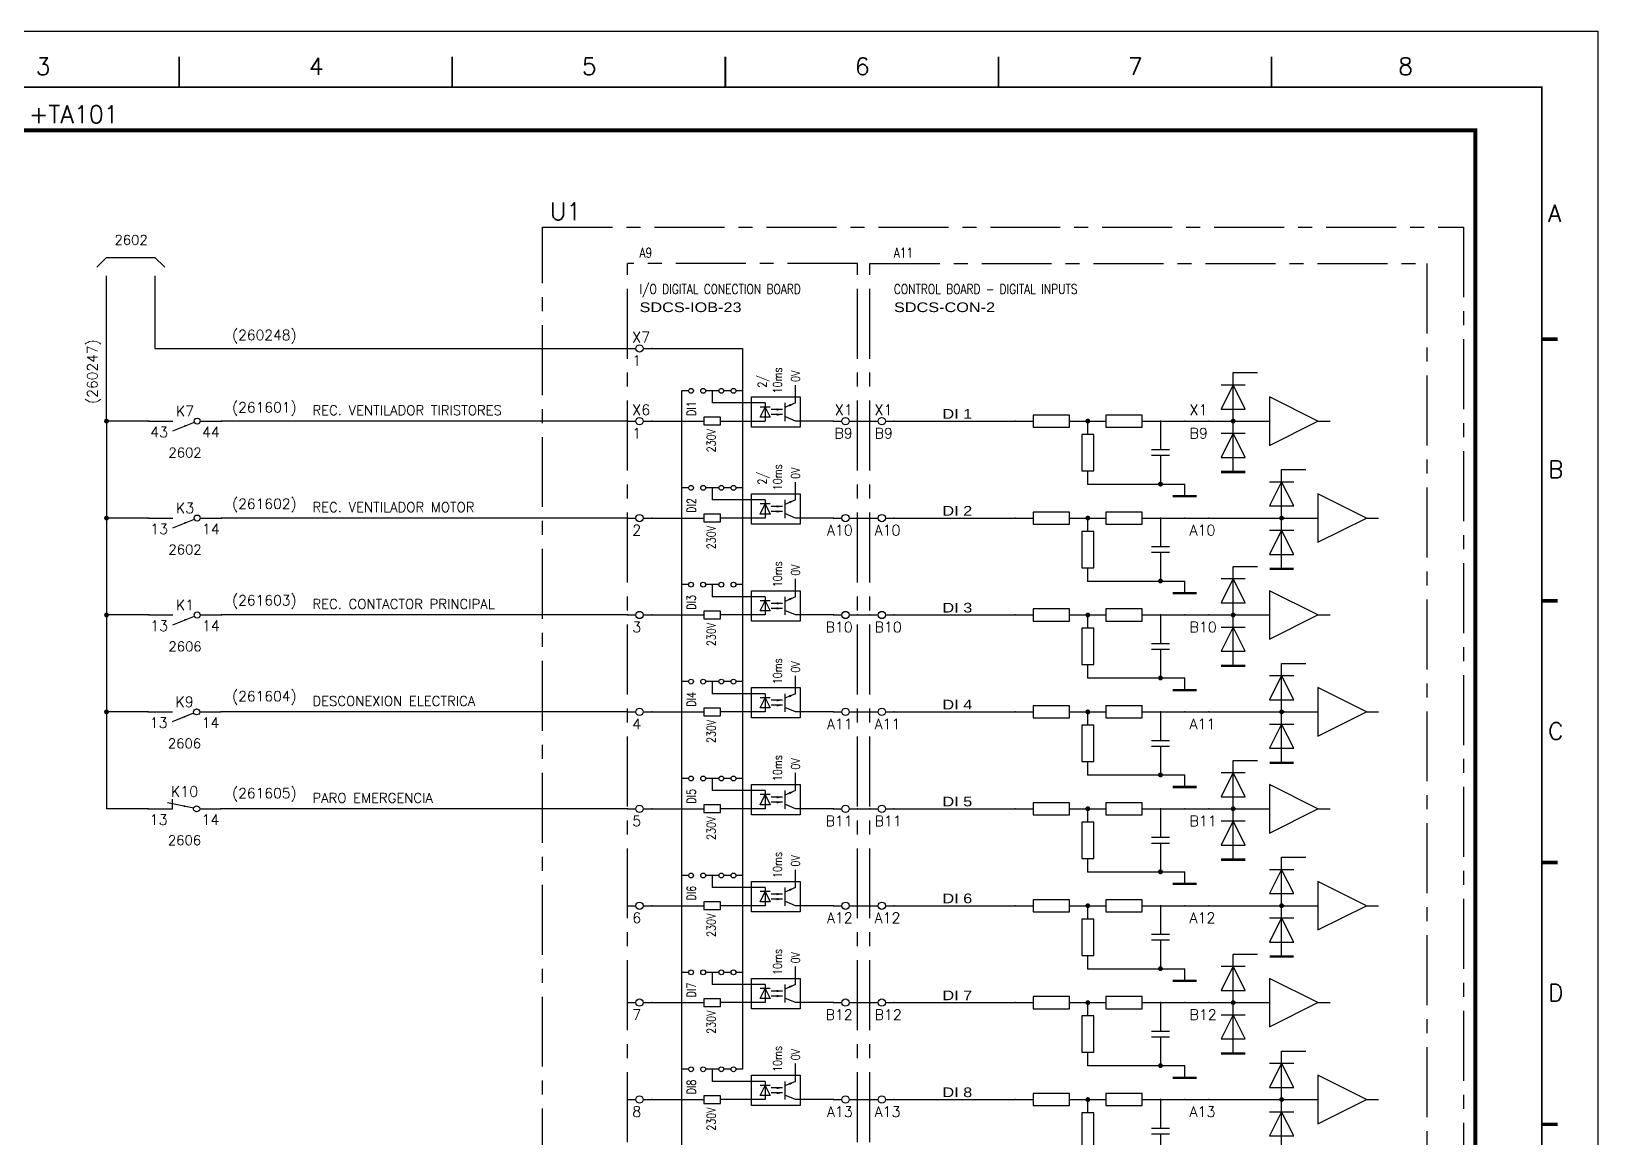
# Model space of a CAD drawing. Extents: x -25 to 1044, y -25744 to 292.
# Drawn here: x 218 to 497.8, y -2363 to -2165.3 of the extents above; entities that cross this region are included whole.
import ezdxf
from ezdxf.enums import TextEntityAlignment as Align

# ---------------------------------------------------------------- set-up
doc = ezdxf.new("R2010")
doc.units = 0
doc.header["$LTSCALE"] = 10
doc.header["$MEASUREMENT"] = 0
doc.linetypes.add('CENTER', pattern=[2, 1.25, -0.25, 0.25, -0.25])
doc.linetypes.add('DASHDOT', pattern=[1, 0.5, -0.25, 0, -0.25])
doc.layers.get('0').update_dxf_attribs({"linetype": 'CONTINUOUS'})
for name, color, linetype in [('1', 7, 'CONTINUOUS'), ('10', 5, 'CONTINUOUS'), ('102', 7, 'CONTINUOUS'), ('2', 7, 'CONTINUOUS'), ('25', 3, 'CONTINUOUS'), ('25PK', 4, 'CENTER'), ('35', 2, 'CONTINUOUS'), ('8', 1, 'CONTINUOUS'), ('9', 6, 'CONTINUOUS'), ('DIBUJO', 7, 'CONTINUOUS'), ('NODE', 7, 'CONTINUOUS')]:
    doc.layers.add(name, color=color, linetype=linetype)
doc.styles.add('ABBSTYLE', font='ROMANS.SHX', dxfattribs={"width": 0.8})
doc.styles.add('HELV', font='HELVBLD.SHX', dxfattribs={"width": 1.2})
doc.styles.add('ROMANS', font='romans')
doc.styles.get("Standard").update_dxf_attribs({"font": 'simplex'})

# ---------------------------------------------------------------- blocks, each defined once
blk = doc.blocks.new('NOD', base_point=(237.5, 170))
at = {"layer": 'NODE'}
blk.add_point((237.5, 170), dxfattribs=at)
blk = doc.blocks.new('$0702029')
at = {"layer": '102'}
for p, q in [((0, 0), (5, 0)), ((10.62, 0), (15, 0)), ((5, -2), (9.42, -0.23))]:
    blk.add_line(p, q, dxfattribs=at)
blk.add_circle((10, 0), 0.625, dxfattribs=at)
blk.add_point((7.5, -1), dxfattribs=at)
at = {"layer": '2'}
for p in [(0, 0), (15, 0)]:
    blk.add_blockref('NOD', p, dxfattribs=at)
at = {"layer": '8', "flags": 8}
blk.add_attdef('1A', text='', height=2.15, dxfattribs=at).set_placement((4, -3.32), align=Align.RIGHT)
blk.add_attdef('2A', (11, -3.32), '', height=2.15, dxfattribs=at)
at = {"layer": '9'}
blk.add_attdef('ID', text='', height=2.15, dxfattribs=at).set_placement((7.5, 1), align=Align.CENTER)
blk = doc.blocks.new('$$PLL21')
blk.add_line((-2.5, 0), (2.5, 0))
at = {"layer": '2'}
for p in [(-2.5, 0), (2.5, 0)]:
    blk.add_blockref('NOD', p, dxfattribs=at)
at = {"layer": '8'}
blk.add_attdef('*A', (-1.5, -3.575), '', height=2.15, dxfattribs=at)
at = {"layer": '9'}
blk.add_attdef('ID', (-1.5, 1.25), '', height=2.15, dxfattribs=at)
blk = doc.blocks.new('$$PLR12C')
for p, q in [((-2.5, 0), (-0.75, 0)), ((0.75, 0), (2.5, 0))]:
    blk.add_line(p, q)
at = {"layer": '2'}
blk.add_circle((0, 0), 0.75, dxfattribs=at)
for p in [(-2.5, 0), (2.5, 0)]:
    blk.add_blockref('NOD', p, dxfattribs=at)
at = {"layer": '8'}
blk.add_attdef('*A', text='', height=2.15, dxfattribs=at).set_placement((1.5, -3.575), align=Align.RIGHT)
at = {"layer": '9'}
blk.add_attdef('ID', text='', height=2.15, dxfattribs=at).set_placement((1.5, 1.25), align=Align.RIGHT)
blk = doc.blocks.new('$$PLL21C')
for p, q in [((-2.5, 0), (-0.75, 0)), ((0.75, 0), (2.5, 0))]:
    blk.add_line(p, q)
at = {"layer": '2'}
blk.add_circle((0, 0), 0.75, dxfattribs=at)
for p in [(-2.5, 0), (2.5, 0)]:
    blk.add_blockref('NOD', p, dxfattribs=at)
at = {"layer": '8'}
blk.add_attdef('*A', (-1.5, -3.575), '', height=2.15, dxfattribs=at)
at = {"layer": '9'}
blk.add_attdef('ID', (-1.5, 1.25), '', height=2.15, dxfattribs=at)
blk = doc.blocks.new('$000001')
at = {"layer": '2'}
for p, q in [((0, 0), (3.75, 0)), ((11.25, 1.25), (3.75, 1.25)), ((3.75, 1.25), (3.75, -1.25)), ((11.25, -1.25), (11.25, 1.25)), ((11.25, 0), (15, 0)), ((3.75, -1.25), (11.25, -1.25))]:
    blk.add_line(p, q, dxfattribs=at)
for p in [(0, 0), (15, 0)]:
    blk.add_blockref('NOD', p, dxfattribs=at)
at = {"layer": '8'}
blk.add_attdef('1A', text='', height=2.15, dxfattribs=at).set_placement((2.75, -3.325), align=Align.RIGHT)
blk.add_attdef('2A', (12.25, -3.325), '', height=2.15, dxfattribs=at)
at = {"layer": '9'}
blk.add_attdef('ID', text='', height=2.15, dxfattribs=at).set_placement((7.5, 2.425), align=Align.CENTER)
blk = doc.blocks.new('NC')
at = {"layer": '2'}
for p, q in [((86.18, 185), (91.18, 185)), ((95.57, 185.13), (90.18, 186.25)), ((91.18, 185), (91.18, 187)), ((96.81, 185), (101.18, 185))]:
    blk.add_line(p, q, dxfattribs=at)
blk.add_circle((96.18, 185), 0.625, dxfattribs=at)
for p in [(86.18, 185), (93.68, 185.52), (101.18, 185)]:
    blk.add_blockref('NOD', p, dxfattribs=at)
at = {"layer": '8'}
blk.add_attdef('1A', text='', height=2.15, dxfattribs=at).set_placement((90.18, 181.68), align=Align.RIGHT)
blk.add_attdef('2A', (97.18, 181.68), '', height=2.15, dxfattribs=at)
at = {"layer": '9'}
blk.add_attdef('ID', text='', height=2.15, dxfattribs=at).set_placement((93.68, 187.5), align=Align.CENTER)
blk = doc.blocks.new('newcajec')
at = {"layer": '1'}
for points in [[(143.5, 272.5, 0.3, 0.3, 0), (143.5, 277.91, 0.3, 0.3, 0)], [(191.5, 272.5, 0.3, 0.3, 0), (191.5, 277.91, 0.3, 0.3, 0)], [(239.5, 272.5, 0.3, 0.3, 0), (239.5, 277.91, 0.3, 0.3, 0)], [(287.5, 272.5, 0.3, 0.3, 0), (287.5, 277.91, 0.3, 0.3, 0)], [(335.5, 272.5, 0.3, 0.3, 0), (335.5, 277.91, 0.3, 0.3, 0)], [(383.01, 228.23, 0.6, 0.6, 0), (385.82, 228.23, 0.6, 0.6, 0)], [(383.01, 182.23, 0.6, 0.6, 0), (385.82, 182.23, 0.6, 0.6, 0)], [(383.01, 136.23, 0.6, 0.6, 0), (385.82, 136.23, 0.6, 0.6, 0)], [(383.01, 90.23, 0.6, 0.6, 0), (385.82, 90.23, 0.6, 0.6, 0)]]:
    blk.add_lwpolyline(points, format="xyseb", dxfattribs=at)
at = {"layer": '1', "const_width": 0.3}
blk.add_lwpolyline([(0, 0), (0, 272.5), (383, 272.5), (383, 0)], close=True, dxfattribs=at)
at = {"layer": '1', "style": 'ROMANS'}
for s, p in [('3', (118.29, 274.68)), ('4', (166.29, 274.68)), ('5', (214.29, 274.68)), ('6', (262.29, 274.68)), ('7', (310.29, 274.68)), ('8', (357.79, 274.68)), ('A', (384.13, 248.84)), ('B', (384.13, 203.84)), ('C', (384.13, 157.84)), ('D', (384.13, 111.84))]:
    blk.add_text(s, height=3, dxfattribs=at).set_placement(p)
at = {"layer": '10', "style": 'ROMANS'}
for tag, p in [('REV41', (3.5, 18.74)), ('REV43', (77.7, 18.74)), ('REV31', (3.5, 14.58)), ('REV33', (77.7, 14.58)), ('REV21', (3.5, 10.42)), ('REV23', (77.7, 10.42)), ('REV11', (3.5, 6.27)), ('REV13', (77.7, 6.27))]:
    blk.add_attdef(tag, text='', height=2.5, dxfattribs=at).set_placement(p, align=Align.MIDDLE)
for tag, p, height in [('REV42', (8, 17.49), 2.5), ('DOCUMENTTYPE', (216.43, 16.8), 2.5), ('SHEETNAME1', (100.5, 15.83), 2.5), ('DESIGNCHECK', (180.74, 14.83), 2.5), ('NOTA', (305.32, 15.8), 3), ('REV32', (8, 13.33), 2.5), ('SHEETNAME2', (100.5, 11.67), 2.5), ('OBJECT', (216.43, 12.4), 2.5), ('REV22', (8, 9.17), 2.5), ('ORDER', (305.32, 7.3), 4.5), ('SHEETNAME3', (100.5, 7.51), 2.5), ('DRAWINGCHECK', (180.53, 7.71), 2.5), ('CUSTOMER', (216.43, 8.08), 2.5), ('REV12', (8, 5.01), 2.5), ('SHEETNAME4', (100.5, 3.35), 2.5), ('USER', (180.63, 0.71), 2.5), ('DEPARTMENT', (271.93, 1.05), 2.5), ('DOCUMENT_ID', (305.32, 0.93), 4.4)]:
    blk.add_attdef(tag, p, '', height=height, dxfattribs=at)
for tag, width, p, p2 in [('REV44', 1.221199, (84.53, 17.49), (98.48, 17.49)), ('REV34', 1.221199, (84.53, 13.33), (98.48, 13.33)), ('REV24', 1.221199, (84.53, 9.17), (98.48, 9.17)), ('REV14', 1.221199, (84.53, 5.01), (98.48, 5.01)), ('CREATED2', 7.039915, (282.71, 1.05), (301.14, 1.05))]:
    blk.add_attdef(tag, text='', height=2.5, dxfattribs=dict(at, width=width)).set_placement(p, p2, align=Align.FIT)
for tag, p in [('SHEET', (382, 7.43)), ('NEXTSHEET', (382, 0.5))]:
    blk.add_attdef(tag, text='', height=2.5, dxfattribs=at).set_placement(p, align=Align.RIGHT)

msp = doc.modelspace()

# ---------------------------------------------------------------- linework, layer by layer
at = {"layer": '2', "color": 7}
for p, q in [((231.41, -2205.72), (229.67, -2207.45)), ((231.41, -2205.72), (240.06, -2205.72)), ((240.06, -2205.72), (241.8, -2207.45)), ((231.41, -2234.95), (231.41, -2208.98)), ((240.06, -2208.98), (240.06, -2221.96)), ((240.06, -2221.96), (324.49, -2221.96)), ((432.72, -2226.29), (437.05, -2226.29)), ((447.87, -2234.95), (439.21, -2230.62)), ((439.21, -2230.62), (439.21, -2239.28)), ((231.41, -2234.73), (231.41, -2304.22)), ((238.94, -2234.95), (231.41, -2234.95)), ((324.49, -2234.95), (251.92, -2234.95)), ((365.61, -2234.95), (367.78, -2234.95)), ((372.11, -2234.95), (393.75, -2234.95)), ((419.73, -2234.95), (439.21, -2234.95)), ((439.21, -2239.28), (447.87, -2234.95)), ((447.87, -2234.95), (450.04, -2234.95)), ((441.38, -2243.61), (445.71, -2243.61)), ((406.74, -2246.21), (424.06, -2246.21)), ((424.06, -2248.37), (424.06, -2246.21)), ((447.87, -2247.94), (447.87, -2256.6)), ((456.53, -2252.27), (447.87, -2247.94)), ((238.94, -2252.27), (231.41, -2252.27)), ((324.49, -2252.27), (251.92, -2252.27)), ((365.61, -2252.27), (367.78, -2252.27)), ((372.11, -2252.27), (393.75, -2252.27)), ((419.73, -2252.27), (447.87, -2252.27)), ((447.87, -2256.6), (456.53, -2252.27)), ((456.53, -2252.27), (458.69, -2252.27)), ((432.72, -2260.93), (437.05, -2260.93)), ((406.74, -2263.52), (424.06, -2263.52)), ((424.06, -2265.69), (424.06, -2263.52)), ((447.87, -2269.59), (439.21, -2265.26)), ((439.21, -2265.26), (439.21, -2273.91)), ((238.94, -2269.59), (231.41, -2269.59)), ((324.49, -2269.59), (251.92, -2269.59)), ((254.09, -2269.59), (251.92, -2269.59)), ((365.61, -2269.59), (367.78, -2269.59)), ((372.11, -2269.59), (393.75, -2269.59)), ((419.73, -2269.59), (439.21, -2269.59)), ((439.21, -2273.91), (447.87, -2269.59)), ((447.87, -2269.59), (450.04, -2269.59)), ((406.74, -2280.84), (424.06, -2280.84)), ((424.06, -2283.01), (424.06, -2280.84)), ((441.38, -2278.24), (445.71, -2278.24)), ((447.87, -2282.57), (447.87, -2291.23)), ((456.53, -2286.9), (447.87, -2282.57)), ((238.85, -2286.9), (231.41, -2286.9)), ((324.49, -2286.9), (251.84, -2286.9)), ((365.61, -2286.9), (367.78, -2286.9)), ((372.11, -2286.9), (393.75, -2286.9)), ((419.73, -2286.9), (447.87, -2286.9)), ((447.87, -2291.23), (456.53, -2286.9)), ((456.53, -2286.9), (458.69, -2286.9)), ((432.72, -2295.56), (437.05, -2295.56)), ((406.74, -2298.16), (424.06, -2298.16)), ((424.06, -2300.32), (424.06, -2298.16)), ((447.87, -2304.22), (439.21, -2299.89)), ((439.21, -2299.89), (439.21, -2308.55)), ((238.85, -2304.22), (231.41, -2304.22)), ((324.49, -2304.22), (251.84, -2304.22)), ((365.61, -2304.22), (367.78, -2304.22)), ((372.11, -2304.22), (393.75, -2304.22)), ((419.73, -2304.22), (439.21, -2304.22)), ((439.21, -2308.55), (447.87, -2304.22)), ((447.87, -2304.22), (450.04, -2304.22)), ((441.38, -2312.88), (445.71, -2312.88)), ((406.74, -2315.48), (424.06, -2315.48)), ((424.06, -2317.64), (424.06, -2315.48)), ((447.87, -2317.21), (447.87, -2325.87)), ((456.53, -2321.54), (447.87, -2317.21)), ((365.61, -2321.54), (367.78, -2321.54)), ((372.11, -2321.54), (393.75, -2321.54)), ((419.73, -2321.54), (447.87, -2321.54)), ((447.87, -2325.87), (456.53, -2321.54)), ((456.53, -2321.54), (458.69, -2321.54)), ((432.72, -2330.2), (437.05, -2330.2)), ((406.74, -2332.79), (424.06, -2332.79)), ((424.06, -2334.96), (424.06, -2332.79)), ((447.87, -2338.85), (439.21, -2334.52)), ((439.21, -2334.52), (439.21, -2343.18)), ((365.61, -2338.85), (367.78, -2338.85)), ((372.11, -2338.85), (393.75, -2338.85)), ((419.73, -2338.85), (439.21, -2338.85)), ((439.21, -2343.18), (447.87, -2338.85)), ((447.87, -2338.85), (450.04, -2338.85)), ((441.38, -2347.51), (445.71, -2347.51)), ((406.74, -2350.11), (424.06, -2350.11)), ((424.06, -2352.28), (424.06, -2350.11)), ((447.87, -2351.84), (447.87, -2360.5)), ((456.53, -2356.17), (447.87, -2351.84)), ((365.61, -2356.17), (367.78, -2356.17)), ((372.11, -2356.17), (393.75, -2356.17)), ((419.73, -2356.17), (447.87, -2356.17)), ((447.87, -2360.5), (456.53, -2356.17)), ((456.53, -2356.17), (458.69, -2356.17))]:
    msp.add_line(p, q, dxfattribs=at)
at = {"layer": '2'}
for p, q in [((432.72, -2234.95), (432.72, -2226.29)), ((430.55, -2228.46), (434.88, -2228.46)), ((432.72, -2228.46), (430.55, -2232.79)), ((434.88, -2232.79), (432.72, -2228.46)), ((430.55, -2232.79), (434.88, -2232.79)), ((406.74, -2237.33), (406.74, -2234.95)), ((419.73, -2234.95), (419.73, -2240.04)), ((432.72, -2244.04), (432.72, -2234.95)), ((405.66, -2237.33), (405.66, -2243.83)), ((407.82, -2237.33), (405.66, -2237.33)), ((407.82, -2243.83), (407.82, -2237.33)), ((430.55, -2237.12), (434.88, -2237.12)), ((432.72, -2237.12), (430.55, -2241.44)), ((434.88, -2241.44), (432.72, -2237.12)), ((418.11, -2240.04), (421.35, -2240.04)), ((421.35, -2241.12), (418.11, -2241.12)), ((419.73, -2241.12), (419.73, -2246.21)), ((430.55, -2241.44), (434.88, -2241.44)), ((405.66, -2243.83), (407.82, -2243.83)), ((406.74, -2246.21), (406.74, -2243.83)), ((441.38, -2252.27), (441.38, -2243.61)), ((439.21, -2245.77), (443.54, -2245.77)), ((441.38, -2245.77), (439.21, -2250.1)), ((443.54, -2250.1), (441.38, -2245.77)), ((439.21, -2250.1), (443.54, -2250.1)), ((406.74, -2254.65), (406.74, -2252.27)), ((419.73, -2252.27), (419.73, -2257.36)), ((441.38, -2261.36), (441.38, -2252.27)), ((405.66, -2254.65), (405.66, -2261.14)), ((407.82, -2254.65), (405.66, -2254.65)), ((407.82, -2261.14), (407.82, -2254.65)), ((439.21, -2254.43), (443.54, -2254.43)), ((441.38, -2254.43), (439.21, -2258.76)), ((443.54, -2258.76), (441.38, -2254.43)), ((418.11, -2257.36), (421.35, -2257.36)), ((421.35, -2258.44), (418.11, -2258.44)), ((419.73, -2258.44), (419.73, -2263.52)), ((405.66, -2261.14), (407.82, -2261.14)), ((406.74, -2263.52), (406.74, -2261.14)), ((432.72, -2269.59), (432.72, -2260.93)), ((439.21, -2258.76), (443.54, -2258.76)), ((430.55, -2263.09), (434.88, -2263.09)), ((432.72, -2263.09), (430.55, -2267.42)), ((434.88, -2267.42), (432.72, -2263.09)), ((406.74, -2271.97), (406.74, -2269.59)), ((419.73, -2269.59), (419.73, -2274.67)), ((430.55, -2267.42), (434.88, -2267.42)), ((432.72, -2278.68), (432.72, -2269.59)), ((405.66, -2271.97), (405.66, -2278.46)), ((407.82, -2271.97), (405.66, -2271.97)), ((407.82, -2278.46), (407.82, -2271.97)), ((430.55, -2271.75), (434.88, -2271.75)), ((432.72, -2271.75), (430.55, -2276.08)), ((434.88, -2276.08), (432.72, -2271.75)), ((418.11, -2274.67), (421.35, -2274.67)), ((421.35, -2275.75), (418.11, -2275.75)), ((419.73, -2275.75), (419.73, -2280.84)), ((430.55, -2276.08), (434.88, -2276.08)), ((405.66, -2278.46), (407.82, -2278.46)), ((406.74, -2280.84), (406.74, -2278.46)), ((439.21, -2280.41), (443.54, -2280.41)), ((441.38, -2280.41), (439.21, -2284.74)), ((441.38, -2286.9), (441.38, -2278.24)), ((443.54, -2284.74), (441.38, -2280.41)), ((439.21, -2284.74), (443.54, -2284.74)), ((405.66, -2289.28), (405.66, -2295.78)), ((407.82, -2289.28), (405.66, -2289.28)), ((406.74, -2289.28), (406.74, -2286.9)), ((407.82, -2295.78), (407.82, -2289.28)), ((419.73, -2286.9), (419.73, -2291.99)), ((441.38, -2289.07), (439.21, -2293.4)), ((439.21, -2289.07), (443.54, -2289.07)), ((441.38, -2295.99), (441.38, -2286.9)), ((443.54, -2293.4), (441.38, -2289.07)), ((418.11, -2291.99), (421.35, -2291.99)), ((421.35, -2293.07), (418.11, -2293.07)), ((419.73, -2293.07), (419.73, -2298.16)), ((439.21, -2293.4), (443.54, -2293.4)), ((405.66, -2295.78), (407.82, -2295.78)), ((406.74, -2298.16), (406.74, -2295.78)), ((432.72, -2297.73), (430.55, -2302.06)), ((430.55, -2297.73), (434.88, -2297.73)), ((432.72, -2304.22), (432.72, -2295.56)), ((434.88, -2302.06), (432.72, -2297.73)), ((430.55, -2302.06), (434.88, -2302.06)), ((406.74, -2306.6), (406.74, -2304.22)), ((419.73, -2304.22), (419.73, -2309.31)), ((432.72, -2313.31), (432.72, -2304.22)), ((405.66, -2306.6), (405.66, -2313.09)), ((407.82, -2306.6), (405.66, -2306.6)), ((407.82, -2313.09), (407.82, -2306.6)), ((430.55, -2306.38), (434.88, -2306.38)), ((432.72, -2306.38), (430.55, -2310.71)), ((434.88, -2310.71), (432.72, -2306.38)), ((418.11, -2309.31), (421.35, -2309.31)), ((421.35, -2310.39), (418.11, -2310.39)), ((419.73, -2310.39), (419.73, -2315.48)), ((430.55, -2310.71), (434.88, -2310.71)), ((405.66, -2313.09), (407.82, -2313.09)), ((406.74, -2315.48), (406.74, -2313.09)), ((441.38, -2321.54), (441.38, -2312.88)), ((439.21, -2315.04), (443.54, -2315.04)), ((441.38, -2315.04), (439.21, -2319.37)), ((443.54, -2319.37), (441.38, -2315.04)), ((439.21, -2319.37), (443.54, -2319.37)), ((406.74, -2323.92), (406.74, -2321.54)), ((419.73, -2321.54), (419.73, -2326.62)), ((441.38, -2330.63), (441.38, -2321.54)), ((405.66, -2323.92), (405.66, -2330.41)), ((407.82, -2323.92), (405.66, -2323.92)), ((407.82, -2330.41), (407.82, -2323.92)), ((439.21, -2323.7), (443.54, -2323.7)), ((441.38, -2323.7), (439.21, -2328.03)), ((443.54, -2328.03), (441.38, -2323.7)), ((418.11, -2326.62), (421.35, -2326.62)), ((421.35, -2327.71), (418.11, -2327.71)), ((419.73, -2327.71), (419.73, -2332.79)), ((439.21, -2328.03), (443.54, -2328.03)), ((405.66, -2330.41), (407.82, -2330.41)), ((406.74, -2332.79), (406.74, -2330.41)), ((432.72, -2338.85), (432.72, -2330.2)), ((432.72, -2332.36), (430.55, -2336.69)), ((430.55, -2332.36), (434.88, -2332.36)), ((434.88, -2336.69), (432.72, -2332.36)), ((430.55, -2336.69), (434.88, -2336.69)), ((406.74, -2341.24), (406.74, -2338.85)), ((419.73, -2338.85), (419.73, -2343.94)), ((432.72, -2347.95), (432.72, -2338.85)), ((405.66, -2341.24), (405.66, -2347.73)), ((407.82, -2341.24), (405.66, -2341.24)), ((407.82, -2347.73), (407.82, -2341.24)), ((430.55, -2341.02), (434.88, -2341.02)), ((432.72, -2341.02), (430.55, -2345.35)), ((434.88, -2345.35), (432.72, -2341.02)), ((418.11, -2343.94), (421.35, -2343.94)), ((421.35, -2345.02), (418.11, -2345.02)), ((419.73, -2345.02), (419.73, -2350.11)), ((430.55, -2345.35), (434.88, -2345.35)), ((405.66, -2347.73), (407.82, -2347.73)), ((406.74, -2350.11), (406.74, -2347.73)), ((441.38, -2356.17), (441.38, -2347.51)), ((439.21, -2349.68), (443.54, -2349.68)), ((441.38, -2349.68), (439.21, -2354.01)), ((443.54, -2354.01), (441.38, -2349.68)), ((406.74, -2358.55), (406.74, -2356.17)), ((419.73, -2356.17), (419.73, -2361.26)), ((439.21, -2354.01), (443.54, -2354.01)), ((441.38, -2365.26), (441.38, -2356.17)), ((405.66, -2358.55), (405.66, -2365.05)), ((407.82, -2358.55), (405.66, -2358.55)), ((407.82, -2365.05), (407.82, -2358.55)), ((441.38, -2358.34), (439.21, -2362.67)), ((439.21, -2358.34), (443.54, -2358.34)), ((443.54, -2362.67), (441.38, -2358.34)), ((418.11, -2361.26), (421.35, -2361.26)), ((421.35, -2362.34), (418.11, -2362.34)), ((419.73, -2362.34), (419.73, -2367.43)), ((439.21, -2362.67), (443.54, -2362.67))]:
    msp.add_line(p, q, dxfattribs=at)
at = {"layer": '2', "color": 3, "linetype": 'DASHDOT'}
msp.add_lwpolyline([(216.25, -2183, 0.727, 0.727, 0), (476.01, -2183, 0.727, 0.727, 0), (476.01, -2425.87, 0.727, 0.727, 0), (216.25, -2425.87, 0.727, 0.727, 0), (216.25, -2183, 0.727, 0.727, 0)], format="xyseb", dxfattribs=at)
at = {"layer": '2', "color": 7}
for points in [[(231.19, -2234.95, 0.433, 0.433, 1), (231.62, -2234.95, 0.433, 0.433, 1)], [(406.53, -2234.95, 0.433, 0.433, 1), (406.96, -2234.95, 0.433, 0.433, 1)], [(432.5, -2234.95, 0.433, 0.433, 1), (432.93, -2234.95, 0.433, 0.433, 1)], [(419.51, -2246.21, 0.433, 0.433, 1), (419.95, -2246.21, 0.433, 0.433, 1)], [(231.19, -2252.27, 0.433, 0.433, 1), (231.62, -2252.27, 0.433, 0.433, 1)], [(406.53, -2252.27, 0.433, 0.433, 1), (406.96, -2252.27, 0.433, 0.433, 1)], [(441.16, -2252.27, 0.433, 0.433, 1), (441.59, -2252.27, 0.433, 0.433, 1)], [(419.51, -2263.52, 0.433, 0.433, 1), (419.95, -2263.52, 0.433, 0.433, 1)], [(231.19, -2269.59, 0.433, 0.433, 1), (231.62, -2269.59, 0.433, 0.433, 1)], [(406.53, -2269.59, 0.433, 0.433, 1), (406.96, -2269.59, 0.433, 0.433, 1)], [(432.5, -2269.59, 0.433, 0.433, 1), (432.93, -2269.59, 0.433, 0.433, 1)], [(419.51, -2280.84, 0.433, 0.433, 1), (419.95, -2280.84, 0.433, 0.433, 1)], [(231.19, -2286.9, 0.433, 0.433, 1), (231.62, -2286.9, 0.433, 0.433, 1)], [(406.53, -2286.9, 0.433, 0.433, 1), (406.96, -2286.9, 0.433, 0.433, 1)], [(441.16, -2286.9, 0.433, 0.433, 1), (441.59, -2286.9, 0.433, 0.433, 1)], [(419.51, -2298.16, 0.433, 0.433, 1), (419.95, -2298.16, 0.433, 0.433, 1)], [(406.53, -2304.22, 0.433, 0.433, 1), (406.96, -2304.22, 0.433, 0.433, 1)], [(432.5, -2304.22, 0.433, 0.433, 1), (432.93, -2304.22, 0.433, 0.433, 1)], [(419.51, -2315.48, 0.433, 0.433, 1), (419.95, -2315.48, 0.433, 0.433, 1)], [(406.53, -2321.54, 0.433, 0.433, 1), (406.96, -2321.54, 0.433, 0.433, 1)], [(441.16, -2321.54, 0.433, 0.433, 1), (441.59, -2321.54, 0.433, 0.433, 1)], [(419.51, -2332.79, 0.433, 0.433, 1), (419.95, -2332.79, 0.433, 0.433, 1)], [(406.53, -2338.85, 0.433, 0.433, 1), (406.96, -2338.85, 0.433, 0.433, 1)], [(432.5, -2338.85, 0.433, 0.433, 1), (432.93, -2338.85, 0.433, 0.433, 1)], [(419.51, -2350.11, 0.433, 0.433, 1), (419.95, -2350.11, 0.433, 0.433, 1)], [(406.53, -2356.17, 0.433, 0.433, 1), (406.96, -2356.17, 0.433, 0.433, 1)], [(441.16, -2356.17, 0.433, 0.433, 1), (441.59, -2356.17, 0.433, 0.433, 1)]]:
    msp.add_lwpolyline(points, format="xyseb", close=True, dxfattribs=at)
for points in [[(430.55, -2244.04, 0.433, 0.433, 0), (434.88, -2244.04, 0.433, 0.433, 0)], [(421.9, -2248.37, 0.433, 0.433, 0), (426.22, -2248.37, 0.433, 0.433, 0)], [(439.21, -2261.36, 0.433, 0.433, 0), (443.54, -2261.36, 0.433, 0.433, 0)], [(421.9, -2265.69, 0.433, 0.433, 0), (426.22, -2265.69, 0.433, 0.433, 0)], [(430.55, -2278.68, 0.433, 0.433, 0), (434.88, -2278.68, 0.433, 0.433, 0)], [(421.9, -2283.01, 0.433, 0.433, 0), (426.22, -2283.01, 0.433, 0.433, 0)], [(439.21, -2295.99, 0.433, 0.433, 0), (443.54, -2295.99, 0.433, 0.433, 0)], [(421.9, -2300.32, 0.433, 0.433, 0), (426.22, -2300.32, 0.433, 0.433, 0)], [(430.55, -2313.31, 0.433, 0.433, 0), (434.88, -2313.31, 0.433, 0.433, 0)], [(421.9, -2317.64, 0.433, 0.433, 0), (426.22, -2317.64, 0.433, 0.433, 0)], [(439.21, -2330.63, 0.433, 0.433, 0), (443.54, -2330.63, 0.433, 0.433, 0)], [(421.9, -2334.96, 0.433, 0.433, 0), (426.22, -2334.96, 0.433, 0.433, 0)], [(430.55, -2347.95, 0.433, 0.433, 0), (434.88, -2347.95, 0.433, 0.433, 0)], [(421.9, -2352.28, 0.433, 0.433, 0), (426.22, -2352.28, 0.433, 0.433, 0)]]:
    msp.add_lwpolyline(points, format="xyseb", dxfattribs=at)
at = {"layer": '25', "linetype": 'CENTER'}
for p, q in [((324.49, -2403.79), (324.49, -2206.81)), ((365.61, -2206.81), (324.49, -2206.81)), ((365.61, -2403.79), (365.61, -2206.81))]:
    msp.add_line(p, q, dxfattribs=at)
at = {"layer": '25'}
for p, q in [((328.82, -2221.96), (345.05, -2221.96)), ((345.05, -2221.96), (345.05, -2350.76)), ((334.23, -2369.16), (334.23, -2229.54)), ((335.42, -2229.54), (334.23, -2229.54)), ((340.83, -2229.54), (338.45, -2229.54)), ((339.64, -2229.54), (339.64, -2231.7)), ((345.05, -2229.54), (343.86, -2229.54)), ((346.67, -2236.03), (346.67, -2230.62)), ((346.67, -2230.62), (355.33, -2230.62)), ((354.52, -2231.7), (354.52, -2228.52)), ((355.33, -2230.62), (355.33, -2236.03)), ((349.11, -2231.7), (339.64, -2231.7)), ((348.21, -2234.23), (349.11, -2232.43)), ((350.01, -2232.43), (348.21, -2232.43)), ((349.11, -2231.7), (349.11, -2234.95)), ((349.11, -2232.43), (350.01, -2234.23)), ((352.21, -2232.88), (350.14, -2232.88)), ((352.59, -2231.7), (352.59, -2234.95)), ((354.52, -2231.7), (352.63, -2232.52)), ((328.82, -2234.95), (338.15, -2234.95)), ((341.13, -2234.27), (338.15, -2234.27)), ((338.15, -2234.27), (338.15, -2235.63)), ((338.15, -2235.63), (341.13, -2235.63)), ((341.13, -2235.63), (341.13, -2234.27)), ((341.13, -2234.95), (349.11, -2234.95)), ((355.33, -2236.03), (346.67, -2236.03)), ((350.01, -2234.23), (348.21, -2234.23)), ((352.21, -2233.78), (350.14, -2233.78)), ((354.52, -2234.95), (352.63, -2234.14)), ((361.28, -2234.95), (354.52, -2234.95)), ((335.42, -2246.86), (334.23, -2246.86)), ((340.83, -2246.86), (338.45, -2246.86)), ((339.64, -2246.86), (339.64, -2249.02)), ((345.05, -2246.86), (343.86, -2246.86)), ((354.52, -2249.02), (354.52, -2245.84)), ((349.11, -2249.02), (339.64, -2249.02)), ((346.67, -2247.94), (355.33, -2247.94)), ((346.67, -2253.35), (346.67, -2247.94)), ((348.21, -2251.55), (349.11, -2249.74)), ((350.01, -2249.74), (348.21, -2249.74)), ((349.11, -2249.02), (349.11, -2252.27)), ((349.11, -2249.74), (350.01, -2251.55)), ((352.21, -2250.19), (350.14, -2250.19)), ((352.59, -2249.02), (352.59, -2252.27)), ((354.52, -2249.02), (352.63, -2249.83)), ((355.33, -2247.94), (355.33, -2253.35)), ((328.82, -2252.27), (338.15, -2252.27)), ((341.13, -2251.59), (338.15, -2251.59)), ((338.15, -2251.59), (338.15, -2252.94)), ((338.15, -2252.94), (341.13, -2252.94)), ((341.13, -2252.94), (341.13, -2251.59)), ((349.11, -2252.27), (341.13, -2252.27)), ((350.01, -2251.55), (348.21, -2251.55)), ((352.21, -2251.1), (350.14, -2251.1)), ((354.52, -2252.27), (352.63, -2251.46)), ((361.28, -2252.27), (354.52, -2252.27)), ((355.33, -2253.35), (346.67, -2253.35)), ((335.42, -2264.17), (334.23, -2264.17)), ((340.83, -2264.17), (338.45, -2264.17)), ((339.64, -2264.17), (339.64, -2266.34)), ((345.05, -2264.17), (343.86, -2264.17)), ((354.52, -2266.34), (354.52, -2263.15)), ((349.11, -2266.34), (339.64, -2266.34)), ((346.67, -2270.67), (346.67, -2265.26)), ((346.67, -2265.26), (355.33, -2265.26)), ((349.11, -2266.34), (349.11, -2269.59)), ((352.59, -2266.34), (352.59, -2269.59)), ((354.52, -2266.34), (352.63, -2267.15)), ((355.33, -2265.26), (355.33, -2270.67)), ((328.82, -2269.59), (338.15, -2269.59)), ((341.13, -2268.91), (338.15, -2268.91)), ((338.15, -2268.91), (338.15, -2270.26)), ((341.13, -2270.26), (341.13, -2268.91)), ((349.11, -2269.59), (341.13, -2269.59)), ((348.21, -2268.86), (349.11, -2267.06)), ((350.01, -2267.06), (348.21, -2267.06)), ((350.01, -2268.86), (348.21, -2268.86)), ((349.11, -2267.06), (350.01, -2268.86)), ((352.21, -2267.51), (350.14, -2267.51)), ((352.21, -2268.41), (350.14, -2268.41)), ((354.52, -2269.59), (352.63, -2268.77)), ((361.28, -2269.59), (354.52, -2269.59)), ((338.15, -2270.26), (341.13, -2270.26)), ((355.33, -2270.67), (346.67, -2270.67)), ((354.52, -2283.66), (354.52, -2280.47)), ((335.42, -2281.49), (334.23, -2281.49)), ((340.83, -2281.49), (338.45, -2281.49)), ((339.64, -2281.49), (339.64, -2283.66)), ((349.11, -2283.66), (339.64, -2283.66)), ((345.05, -2281.49), (343.86, -2281.49)), ((346.67, -2282.57), (355.33, -2282.57)), ((346.67, -2287.98), (346.67, -2282.57)), ((349.11, -2283.66), (349.11, -2286.9)), ((352.59, -2283.66), (352.59, -2286.9)), ((354.52, -2283.66), (352.63, -2284.47)), ((355.33, -2282.57), (355.33, -2287.98)), ((341.13, -2286.23), (338.15, -2286.23)), ((338.15, -2286.23), (338.15, -2287.58)), ((341.13, -2287.58), (341.13, -2286.23)), ((348.21, -2286.18), (349.11, -2284.38)), ((350.01, -2284.38), (348.21, -2284.38)), ((350.01, -2286.18), (348.21, -2286.18)), ((349.11, -2284.38), (350.01, -2286.18)), ((352.21, -2284.83), (350.14, -2284.83)), ((352.21, -2285.73), (350.14, -2285.73)), ((354.52, -2286.9), (352.63, -2286.09)), ((328.82, -2286.9), (338.15, -2286.9)), ((338.15, -2287.58), (341.13, -2287.58)), ((349.11, -2286.9), (341.13, -2286.9)), ((355.33, -2287.98), (346.67, -2287.98)), ((361.28, -2286.9), (354.52, -2286.9)), ((354.52, -2300.97), (354.52, -2297.79)), ((335.42, -2298.81), (334.23, -2298.81)), ((340.83, -2298.81), (338.45, -2298.81)), ((339.64, -2298.81), (339.64, -2300.97)), ((345.05, -2298.81), (343.86, -2298.81)), ((346.67, -2305.3), (346.67, -2299.89)), ((346.67, -2299.89), (355.33, -2299.89)), ((355.33, -2299.89), (355.33, -2305.3)), ((349.11, -2300.97), (339.64, -2300.97)), ((348.21, -2303.5), (349.11, -2301.69)), ((350.01, -2301.69), (348.21, -2301.69)), ((349.11, -2300.97), (349.11, -2304.22)), ((349.11, -2301.69), (350.01, -2303.5)), ((352.21, -2302.15), (350.14, -2302.15)), ((352.21, -2303.05), (350.14, -2303.05)), ((352.59, -2300.97), (352.59, -2304.22)), ((354.52, -2300.97), (352.63, -2301.78)), ((354.52, -2304.22), (352.63, -2303.41)), ((328.82, -2304.22), (338.15, -2304.22)), ((341.13, -2303.54), (338.15, -2303.54)), ((338.15, -2303.54), (338.15, -2304.9)), ((338.15, -2304.9), (341.13, -2304.9)), ((341.13, -2304.9), (341.13, -2303.54)), ((349.11, -2304.22), (341.13, -2304.22)), ((355.33, -2305.3), (346.67, -2305.3)), ((350.01, -2303.5), (348.21, -2303.5)), ((361.28, -2304.22), (354.52, -2304.22)), ((335.42, -2316.13), (334.23, -2316.13)), ((340.83, -2316.13), (338.45, -2316.13)), ((339.64, -2316.13), (339.64, -2318.29)), ((345.05, -2316.13), (343.86, -2316.13)), ((346.67, -2317.21), (355.33, -2317.21)), ((346.67, -2322.62), (346.67, -2317.21)), ((354.52, -2318.29), (354.52, -2315.11)), ((355.33, -2317.21), (355.33, -2322.62)), ((349.11, -2318.29), (339.64, -2318.29)), ((348.21, -2320.82), (349.11, -2319.01)), ((350.01, -2319.01), (348.21, -2319.01)), ((349.11, -2318.29), (349.11, -2321.54)), ((349.11, -2319.01), (350.01, -2320.82)), ((352.21, -2319.46), (350.14, -2319.46)), ((352.59, -2318.29), (352.59, -2321.54)), ((354.52, -2318.29), (352.63, -2319.1)), ((328.82, -2321.54), (338.15, -2321.54)), ((341.13, -2320.86), (338.15, -2320.86)), ((338.15, -2320.86), (338.15, -2322.21)), ((338.15, -2322.21), (341.13, -2322.21)), ((341.13, -2322.21), (341.13, -2320.86)), ((349.11, -2321.54), (341.13, -2321.54)), ((355.33, -2322.62), (346.67, -2322.62)), ((350.01, -2320.82), (348.21, -2320.82)), ((352.21, -2320.36), (350.14, -2320.36)), ((354.52, -2321.54), (352.63, -2320.73)), ((361.28, -2321.54), (354.52, -2321.54)), ((335.42, -2333.44), (334.23, -2333.44)), ((340.83, -2333.44), (338.45, -2333.44)), ((339.64, -2333.44), (339.64, -2335.61)), ((345.05, -2333.44), (343.86, -2333.44)), ((354.52, -2335.61), (354.52, -2332.42)), ((349.11, -2335.61), (339.64, -2335.61)), ((346.67, -2339.94), (346.67, -2334.52)), ((346.67, -2334.52), (355.33, -2334.52)), ((350.01, -2336.33), (348.21, -2336.33)), ((348.21, -2338.13), (349.11, -2336.33)), ((349.11, -2335.61), (349.11, -2338.85)), ((349.11, -2336.33), (350.01, -2338.13)), ((352.21, -2336.78), (350.14, -2336.78)), ((352.59, -2335.61), (352.59, -2338.85)), ((354.52, -2335.61), (352.63, -2336.42)), ((355.33, -2334.52), (355.33, -2339.94)), ((328.82, -2338.85), (338.15, -2338.85)), ((341.13, -2338.18), (338.15, -2338.18)), ((338.15, -2338.18), (338.15, -2339.53)), ((338.15, -2339.53), (341.13, -2339.53)), ((341.13, -2339.53), (341.13, -2338.18)), ((349.11, -2338.85), (341.13, -2338.85)), ((350.01, -2338.13), (348.21, -2338.13)), ((352.21, -2337.68), (350.14, -2337.68)), ((354.52, -2338.85), (352.63, -2338.04)), ((361.28, -2338.85), (354.52, -2338.85)), ((355.33, -2339.94), (346.67, -2339.94)), ((335.42, -2350.76), (334.23, -2350.76)), ((340.83, -2350.76), (338.45, -2350.76)), ((339.64, -2350.76), (339.64, -2352.92)), ((345.05, -2350.76), (343.86, -2350.76)), ((354.52, -2352.92), (354.52, -2349.74)), ((349.11, -2352.92), (339.64, -2352.92)), ((346.67, -2351.84), (355.33, -2351.84)), ((346.67, -2357.25), (346.67, -2351.84)), ((350.01, -2353.65), (348.21, -2353.65)), ((348.21, -2355.45), (349.11, -2353.65)), ((349.11, -2352.92), (349.11, -2356.17)), ((349.11, -2353.65), (350.01, -2355.45)), ((352.59, -2352.92), (352.59, -2356.17)), ((354.52, -2352.92), (352.63, -2353.74)), ((355.33, -2351.84), (355.33, -2357.25)), ((328.82, -2356.17), (338.15, -2356.17)), ((341.13, -2355.5), (338.15, -2355.5)), ((338.15, -2355.5), (338.15, -2356.85)), ((341.13, -2356.85), (341.13, -2355.5)), ((349.11, -2356.17), (341.13, -2356.17)), ((350.01, -2355.45), (348.21, -2355.45)), ((352.21, -2354.1), (350.14, -2354.1)), ((352.21, -2355), (350.14, -2355)), ((354.52, -2356.17), (352.63, -2355.36)), ((361.28, -2356.17), (354.52, -2356.17)), ((338.15, -2356.85), (341.13, -2356.85)), ((355.33, -2357.25), (346.67, -2357.25))]:
    msp.add_line(p, q, dxfattribs=at)
for centre in [(335.85, -2229.54), (338.01, -2229.54), (341.26, -2229.54), (343.43, -2229.54), (335.85, -2246.86), (338.01, -2246.86), (341.26, -2246.86), (343.43, -2246.86), (335.85, -2264.17), (338.01, -2264.17), (341.26, -2264.17), (343.43, -2264.17), (335.85, -2281.49), (338.01, -2281.49), (341.26, -2281.49), (343.43, -2281.49), (335.85, -2298.81), (338.01, -2298.81), (341.26, -2298.81), (343.43, -2298.81), (335.85, -2316.13), (338.01, -2316.13), (341.26, -2316.13), (343.43, -2316.13), (335.85, -2333.44), (338.01, -2333.44), (341.26, -2333.44), (343.43, -2333.44), (335.85, -2350.76), (338.01, -2350.76), (341.26, -2350.76), (343.43, -2350.76)]:
    msp.add_circle(centre, 0.433, dxfattribs=at)
for points in [[(351.17, -2233.08), (351.17, -2232.68), (352.21, -2232.88)], [(353.33, -2231.98), (353.48, -2232.35), (354.52, -2231.7)], [(351.17, -2233.58), (351.17, -2233.98), (352.21, -2233.78)], [(351.17, -2250.39), (351.17, -2249.99), (352.21, -2250.19)], [(353.33, -2249.29), (353.48, -2249.66), (354.52, -2249.02)], [(351.17, -2250.9), (351.17, -2251.3), (352.21, -2251.1)], [(353.33, -2266.61), (353.48, -2266.98), (354.52, -2266.34)], [(351.17, -2267.71), (351.17, -2267.31), (352.21, -2267.51)], [(351.17, -2268.21), (351.17, -2268.61), (352.21, -2268.41)], [(353.33, -2283.93), (353.48, -2284.3), (354.52, -2283.66)], [(351.17, -2285.03), (351.17, -2284.63), (352.21, -2284.83)], [(351.17, -2285.53), (351.17, -2285.93), (352.21, -2285.73)], [(351.17, -2302.35), (351.17, -2301.94), (352.21, -2302.15)], [(351.17, -2302.85), (351.17, -2303.25), (352.21, -2303.05)], [(353.33, -2301.25), (353.48, -2301.62), (354.52, -2300.97)], [(351.17, -2319.66), (351.17, -2319.26), (352.21, -2319.46)], [(351.17, -2320.16), (351.17, -2320.56), (352.21, -2320.36)], [(353.33, -2318.56), (353.48, -2318.93), (354.52, -2318.29)], [(351.17, -2336.98), (351.17, -2336.58), (352.21, -2336.78)], [(353.33, -2335.88), (353.48, -2336.25), (354.52, -2335.61)], [(351.17, -2337.48), (351.17, -2337.88), (352.21, -2337.68)], [(353.33, -2353.2), (353.48, -2353.57), (354.52, -2352.92)], [(351.17, -2354.3), (351.17, -2353.9), (352.21, -2354.1)], [(351.17, -2354.8), (351.17, -2355.2), (352.21, -2355)]]:
    msp.add_solid(points, dxfattribs=at)
at = {"layer": '25PK'}
for p, q in [((309.33, -2410.29), (309.33, -2200.32)), ((309.33, -2200.32), (473.85, -2200.32)), ((473.85, -2200.32), (473.85, -2410.29)), ((367.78, -2403.79), (367.78, -2206.81)), ((367.78, -2206.81), (467.35, -2206.81)), ((467.35, -2206.81), (467.35, -2403.79))]:
    msp.add_line(p, q, dxfattribs=at)
at = {"layer": '35'}
for p, q in [((342.99, -2229.54), (341.69, -2229.54)), ((342.99, -2246.86), (341.69, -2246.86)), ((342.99, -2281.49), (341.69, -2281.49)), ((342.99, -2298.81), (341.69, -2298.81)), ((342.99, -2316.13), (341.69, -2316.13)), ((342.99, -2333.44), (341.69, -2333.44)), ((342.99, -2350.76), (341.69, -2350.76))]:
    msp.add_line(p, q, dxfattribs=at)
at = {"layer": 'DIBUJO'}
msp.add_lwpolyline([(77.85, -2165.3), (497.85, -2165.3), (497.85, -2462.3), (77.85, -2462.3), (77.85, -2165.3)], dxfattribs=at)

# ---------------------------------------------------------------- block references
at = {"layer": '2', "color": 7}
for name, p, xscale, yscale, zscale in [('newcajec', (98.52, -2452.3), 1.01651376146789, 1.01651376146789, 1.01651376146789), ('$000001', (393.75, -2234.95), 0.8658612319836606, 0.8658612319836606, 0.8658612319836606), ('$000001', (406.74, -2234.95), 0.8658612319836606, 0.8658612319836606, 0.8658612319836606), ('$000001', (393.75, -2252.27), 0.8658612319836606, 0.8658612319836606, 0.8658612319836606), ('$000001', (406.74, -2252.27), 0.8658612319836606, 0.8658612319836606, 0.8658612319836606), ('$000001', (393.75, -2269.59), 0.8658612319836606, 0.8658612319836606, 0.8658612319836606), ('$000001', (406.74, -2269.59), 0.8658612319836606, 0.8658612319836606, 0.8658612319836606), ('$000001', (393.75, -2286.9), 0.8658612319836606, 0.8658612319836606, 0.8658612319836606), ('$000001', (406.74, -2286.9), 0.8658612319836606, 0.8658612319836606, 0.8658612319836606), ('$000001', (393.75, -2304.22), 0.8658612319836606, 0.8658612319836606, 0.8658612319836606), ('$000001', (406.74, -2304.22), 0.8658612319836606, 0.8658612319836606, 0.8658612319836606), ('$000001', (393.75, -2321.54), 0.8658612319836606, 0.8658612319836606, 0.8658612319836606), ('$000001', (406.74, -2321.54), 0.8658612319836606, 0.8658612319836606, 0.8658612319836606), ('$000001', (393.75, -2338.85), 0.8658612319836606, 0.8658612319836606, 0.8658612319836606), ('$000001', (406.74, -2338.85), 0.8658612319836606, 0.8658612319836606, 0.8658612319836606), ('$000001', (393.75, -2356.17), 0.8658612319836606, 0.8658612319836606, 0.8658612319836606), ('$000001', (406.74, -2356.17), 0.8658612319836606, 0.8658612319836606, 0.8658612319836606)]:
    msp.add_blockref(name, p, dxfattribs=dict(at, xscale=xscale, yscale=yscale, zscale=zscale))
at = {"layer": '2', "color": 7, "xscale": 0.8658612319836606, "yscale": 0.8658612319836606, "zscale": 0.8658612319836606}
for name, p, values in [('$$PLL21C', (326.65, -2221.96), {'ID': 'X7', '*A': '1'}), ('$0702029', (238.94, -2234.95), {'ID': 'K7', '1A': '43', '2A': '44'}), ('$$PLL21C', (326.65, -2234.95), {'ID': 'X6', '*A': '1'}), ('$$PLR12C', (363.45, -2234.95), {'ID': 'X1', '*A': 'B9'}), ('$$PLL21C', (369.94, -2234.95), {'ID': 'X1', '*A': 'B9'}), ('$$PLL21', (426.22, -2234.95), {'ID': 'X1', '*A': 'B9'}), ('$0702029', (238.94, -2252.27), {'ID': 'K3', '1A': '13', '2A': '14'}), ('$$PLL21C', (326.65, -2252.27), {'*A': '2'}), ('$$PLR12C', (363.45, -2252.27), {'*A': 'A10'}), ('$$PLL21C', (369.94, -2252.27), {'*A': 'A10'}), ('$$PLL21', (426.22, -2252.27), {'*A': 'A10'}), ('$0702029', (238.94, -2269.59), {'ID': 'K1', '1A': '13', '2A': '14'}), ('$$PLL21C', (326.65, -2269.59), {'*A': '3'}), ('$$PLR12C', (363.45, -2269.59), {'*A': 'B10'}), ('$$PLL21C', (369.94, -2269.59), {'*A': 'B10'}), ('$$PLL21', (426.22, -2269.59), {'*A': 'B10'}), ('$0702029', (238.85, -2286.9), {'ID': 'K9', '1A': '13', '2A': '14'}), ('$$PLL21C', (326.65, -2286.9), {'*A': '4'}), ('$$PLR12C', (363.45, -2286.9), {'*A': 'A11'}), ('$$PLL21C', (369.94, -2286.9), {'*A': 'A11'}), ('$$PLL21', (426.22, -2286.9), {'*A': 'A11'}), ('NC', (164.23, -2464.41), {'ID': 'K10', '1A': '13', '2A': '14'}), ('$$PLL21C', (326.65, -2304.22), {'*A': '5'}), ('$$PLR12C', (363.45, -2304.22), {'*A': 'B11'}), ('$$PLL21C', (369.94, -2304.22), {'*A': 'B11'}), ('$$PLL21', (426.22, -2304.22), {'*A': 'B11'}), ('$$PLL21C', (326.65, -2321.54), {'*A': '6'}), ('$$PLR12C', (363.45, -2321.54), {'*A': 'A12'}), ('$$PLL21C', (369.94, -2321.54), {'*A': 'A12'}), ('$$PLL21', (426.22, -2321.54), {'*A': 'A12'}), ('$$PLL21C', (326.65, -2338.85), {'*A': '7'}), ('$$PLR12C', (363.45, -2338.85), {'*A': 'B12'}), ('$$PLL21C', (369.94, -2338.85), {'*A': 'B12'}), ('$$PLL21', (426.22, -2338.85), {'*A': 'B12'}), ('$$PLL21C', (326.65, -2356.17), {'*A': '8'}), ('$$PLR12C', (363.45, -2356.17), {'*A': 'A13'}), ('$$PLL21C', (369.94, -2356.17), {'*A': 'A13'}), ('$$PLL21', (426.22, -2356.17), {'*A': 'A13'})]:
    msp.add_blockref(name, p, dxfattribs=at).add_auto_attribs(values)
at = {"layer": '2', "xscale": 0.8658612319836606, "yscale": 0.8658612319836606, "zscale": 0.8658612319836606}
for p, rotation in [((406.74, -2234.95), 90), ((419.73, -2234.95), 270), ((433.15, -2234.95), 90), ((433.15, -2244.04), 90), ((406.74, -2246.21), 90), ((419.73, -2246.21), 270), ((406.74, -2252.27), 90), ((419.73, -2252.27), 270), ((441.81, -2252.27), 90), ((441.81, -2261.36), 90), ((406.74, -2263.52), 90), ((419.73, -2263.52), 270), ((406.74, -2269.59), 90), ((419.73, -2269.59), 270), ((433.15, -2269.59), 90), ((406.74, -2280.84), 90), ((419.73, -2280.84), 270), ((433.15, -2278.68), 90), ((406.74, -2286.9), 90), ((419.73, -2286.9), 270), ((441.81, -2286.9), 90), ((441.81, -2295.99), 90), ((406.74, -2298.16), 90), ((419.73, -2298.16), 270), ((406.74, -2304.22), 90), ((419.73, -2304.22), 270), ((433.15, -2304.22), 90), ((433.15, -2313.31), 90), ((406.74, -2315.48), 90), ((419.73, -2315.48), 270), ((406.74, -2321.54), 90), ((419.73, -2321.54), 270), ((441.81, -2321.54), 90), ((441.81, -2330.63), 90), ((406.74, -2332.79), 90), ((419.73, -2332.79), 270), ((406.74, -2338.85), 90), ((419.73, -2338.85), 270), ((433.15, -2338.85), 90), ((433.15, -2347.95), 90), ((406.74, -2350.11), 90), ((419.73, -2350.11), 270), ((406.74, -2356.17), 90), ((419.73, -2356.17), 270), ((441.81, -2356.17), 90)]:
    msp.add_blockref('NOD', p, dxfattribs=dict(at, rotation=rotation))

# ---------------------------------------------------------------- texts
at = {"layer": '2', "color": 6}
for s, height, p in [('+TA101', 3.117, (217.55, -2181.7)), ('U1', 3.117, (310.63, -2199.02)), ('(260248)', 1.818, (253.84, -2220.48)), ('(261601)', 1.818, (253.84, -2233.4)), ('(261602)', 1.818, (253.84, -2250.63)), ('(261603)', 1.818, (253.84, -2267.87)), ('(261604)', 1.818, (253.84, -2285.01)), ('(261605)', 1.818, (253.84, -2302.33))]:
    msp.add_text(s, height=height, dxfattribs=at).set_placement(p)
at = {"layer": '2', "color": 7, "style": 'ROMANS'}
for s, p in [('2602', (235.79, -2203.43)), ('2602', (245.43, -2241.44)), ('2602', (245.43, -2258.76)), ('2606', (245.43, -2276.08)), ('2606', (245.34, -2293.4)), ('2606', (245.34, -2310.71))]:
    msp.add_text(s, height=1.732, dxfattribs=at).set_placement(p, align=Align.CENTER)
at = {"layer": '2', "color": 6}
msp.add_text('(260247)', height=1.818, rotation=90, dxfattribs=at).set_placement((229.77, -2231.87))
at = {"layer": '2', "color": 7, "style": 'ROMANS'}
for s, p in [('REC. VENTILADOR TIRISTORES', (268.2, -2233.87)), ('REC. VENTILADOR MOTOR', (268.2, -2251.19)), ('REC. CONTACTOR PRINCIPAL', (268.2, -2268.5)), ('DESCONEXION ELECTRICA', (268.2, -2285.82)), ('PARO EMERGENCIA', (268.2, -2303.14))]:
    msp.add_text(s, height=1.7317, dxfattribs=at).set_placement(p)
at = {"layer": '25'}
for s, height, style, width, p in [('A9', 1.732, 'ABBSTYLE', 0.8, (326.65, -2205.73)), ('A11', 1.732, 'ABBSTYLE', 0.8, (372.11, -2205.73)), ('I/O DIGITAL CONECTION BOARD', 1.7317, 'ABBSTYLE', 0.8, (326.65, -2212.22)), ('CONTROL BOARD - DIGITAL INPUTS', 1.7317, 'ABBSTYLE', 0.8, (372.11, -2212.22)), ('SDCS-IOB-23', 1.7317, 'HELV', 1.2, (326.65, -2215.47)), ('SDCS-CON-2', 1.732, 'HELV', 1.2, (372.11, -2215.47)), ('DI 1', 1.732, 'HELV', 1.2, (380.77, -2234.52)), ('DI 2', 1.732, 'HELV', 1.2, (380.77, -2251.84)), ('DI 3', 1.732, 'HELV', 1.2, (380.77, -2269.15)), ('DI 4', 1.732, 'HELV', 1.2, (380.77, -2286.47)), ('DI 5', 1.732, 'HELV', 1.2, (380.77, -2303.79)), ('DI 6', 1.732, 'HELV', 1.2, (380.77, -2321.1)), ('DI 7', 1.732, 'HELV', 1.2, (380.77, -2338.42)), ('DI 8', 1.732, 'HELV', 1.2, (380.77, -2355.74))]:
    msp.add_text(s, height=height, dxfattribs=dict(at, style=style, width=width)).set_placement(p)
at = {"layer": '25', "style": 'ROMANS', "width": 0.8}
for s, p in [('2/', (349.34, -2228.97)), ('10ms', (352.09, -2230.01)), ('0V', (355.31, -2227.95)), ('DI1', (336.68, -2234.02)), ('2/', (349.34, -2246.28)), ('10ms', (352.09, -2247.32)), ('0V', (355.31, -2245.27)), ('DI2', (336.68, -2251.33)), ('10ms', (352.09, -2264.64)), ('0V', (355.31, -2262.58)), ('DI3', (336.68, -2268.65)), ('10ms', (352.09, -2281.96)), ('0V', (355.31, -2279.9)), ('DI4', (336.68, -2285.97)), ('10ms', (352.09, -2299.28)), ('0V', (355.31, -2297.22)), ('DI5', (336.68, -2303.28)), ('10ms', (352.09, -2316.59)), ('0V', (355.31, -2314.54)), ('DI6', (336.68, -2320.6)), ('10ms', (352.09, -2333.91)), ('0V', (355.31, -2331.85)), ('DI7', (336.68, -2337.92)), ('10ms', (352.09, -2351.23)), ('0V', (355.31, -2349.17)), ('DI8', (336.68, -2355.24))]:
    msp.add_text(s, height=1.559, rotation=90, dxfattribs=at).set_placement(p)
for p in [(340.23, -2236.36), (340.23, -2253.67), (340.23, -2270.99), (340.23, -2288.31), (340.23, -2305.62), (340.23, -2322.94), (340.23, -2340.26), (340.23, -2357.58)]:
    msp.add_text('230V', height=1.559, rotation=90, dxfattribs=at).set_placement(p, align=Align.RIGHT)

doc.saveas('drawing.dxf')
